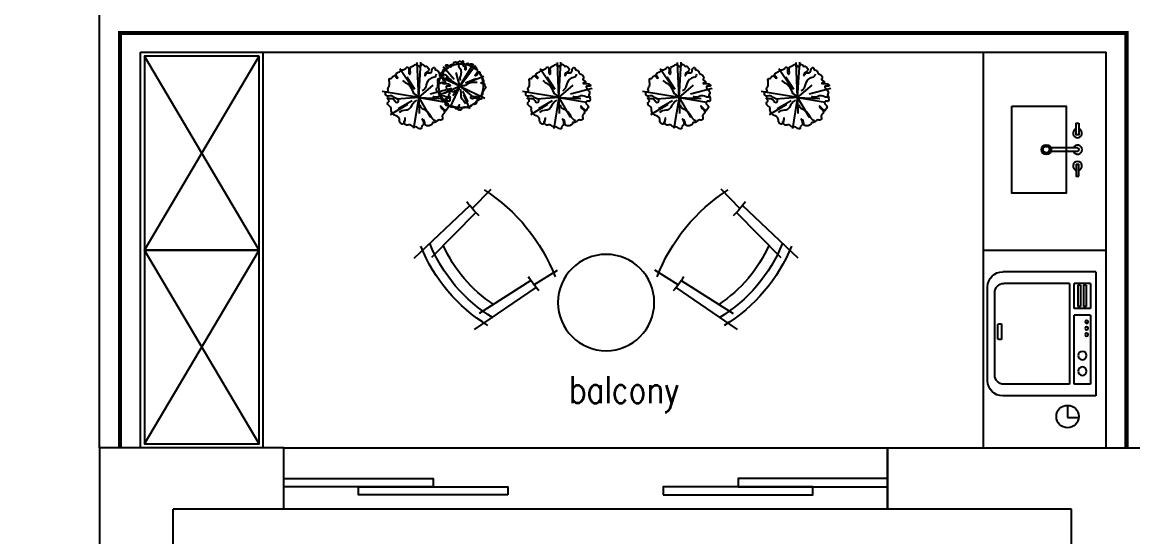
# Model space of a CAD drawing. Header units: millimetres. Extents: x -77055 to 331180, y -861586 to -491011.
# Drawn here: x -31261 to -25833, y -827785 to -825269 of the extents above; entities that cross this region are included whole.
import ezdxf

# ---------------------------------------------------------------- set-up
doc = ezdxf.new("R2010")
doc.units = ezdxf.units.MM
doc.header["$PDMODE"] = 3
doc.linetypes.add('M-HIDDEN', pattern=[1.875, 1.25, -0.625])
for name, color, linetype in [('250', 250, 'Continuous'), ('5', 5, 'Continuous'), ('IDS-FIXT', 31, 'Continuous'), ('IEM-18Norm', 30, 'Continuous'), ('IFF-PLANTS', 86, 'Continuous'), ('JP-高位家具', 1, 'Continuous'), ('PUB_TEXT', 7, 'Continuous')]:
    doc.layers.add(name, color=color, linetype=linetype)
doc.styles.add('_SIMPLEX', font='SIMPLEX.shx', dxfattribs={"width": 0.8})
doc.styles.add('DIM', font='simhei.ttf', dxfattribs={"width": 0.8})
doc.dimstyles.new('1-50', dxfattribs={"dimscale": 50, "dimtxt": 5, "dimasz": 1, "dimexe": 1, "dimexo": 0.1, "dimgap": 0.5, "dimtad": 1, "dimdec": 0, "dimdsep": 46, "dimtxsty": 'DIM', "dimblk": 'ARCHTICK', "dimcen": 4, "dimdle": 1, "dimclrd": 3, "dimclre": 3, "dimclrt": 1, "dimadec": 0, "dimazin": 0, "dimtfac": 1, "dimtdec": 0, "dimtmove": 2, "dimatfit": 3, "dimldrblk": 'DOT', "dimfxl": 15, "dimfxlon": 1, "dimarcsym": 0})

# ---------------------------------------------------------------- blocks, each defined once
blk = doc.blocks.new('TREE')
at = {"color": 0, "linetype": 'ByBlock'}
for p, q in [((0, 0), (-426, 453)), ((-14, 124), (-37, 392)), ((-28, 553), (-9, 216)), ((1, -2), (-184, 326)), ((-2, -2), (384, 367)), ((0, 0), (-500, -310)), ((0, 0), (-473, -365)), ((0, 0), (-35, -318)), ((0, 0), (227, 147)), ((0, 0), (381, 26)), ((0, 0), (325, -339)), ((0, 0), (223, -298)), ((-580, -11), (-189, -11)), ((-146, -21), (-393, -29)), ((189, -548), (66, -191))]:
    blk.add_line(p, q, dxfattribs=at)
for points in [[(-533, 172, 0.048549), (-538, 162, 0.190472), (-538, 152, -0.10101), (-534, 136, 0.307962), (-529, 126, 0.265853), (-522, 125, -0.124573), (-499, 128, -0.175417), (-471, 113, -0.55537), (-474, 103, -0.151111), (-493, 103, 0.037801), (-513, 108, 0.126958), (-522, 108, 0.229316), (-545, 84, 0.16988), (-545, 59, -0.10766), (-541, 26, 0.160613), (-535, -45, -0.11842), (-527, -95, -0.101826), (-531, -107, 0.641425), (-505, -139, 0.023709), (-443, -97, -0.264906), (-413, -93, -0.527356), (-410, -108, -0.115062), (-453, -136, 0.153737), (-493, -166, 0.227692), (-497, -195, -0.107046), (-494, -249, 0.304489), (-478, -282, 0.118537), (-445, -292, -0.24455), (-417, -310, -0.401226), (-423, -336, 0.516312), (-423, -369, 0.207858), (-395, -376, -0.205707), (-373, -381, 0.042292), (-366, -398, 0.27872), (-293, -406, 0.371124), (-277, -369, -0.162146), (-276, -332, -0.092503), (-254, -296, -0.92822), (-245, -302, 0.045097), (-264, -338, 0.271844), (-261, -356, -0.045638), (-237, -394, -0.351087), (-245, -437, 0.267635), (-276, -481, 0.456302), (-255, -503, 0.224849), (-239, -495, -0.702819), (-221, -501, 0.36667), (-167, -517, -0.306593), (-116, -526, 0.365707), (-41, -531, 0.229267), (-32, -515, -0.531538), (-16, -505, 0.038694), (27, -520, 0.546027), (39, -510, 0.008428), (32, -472, -1.045168), (37, -471, 0.024954), (85, -536, 0.277631), (132, -553, 0.618575), (136, -539, 0.07332), (112, -501, -0.264636), (108, -484, -0.283668), (151, -475, 0.151544), (216, -478, 0.263252), (240, -456, -0.276965), (266, -432, -0.00619), (307, -424, 0.292035), (342, -392, 0.386467), (334, -377, -0.479561), (328, -327, -0.347201), (364, -322, 0.24097), (407, -324, 0.319278), (424, -297, -0.256097), (439, -262, 0.599235), (437, -247, 0.047891), (392, -236, -0.010419), (332, -226, -1.343777), (334, -221, -0.207946), (408, -227, 0.33552), (447, -221, 0.15502), (468, -176, -0.317336), (499, -144, 0.33213), (532, -107, 0.295355), (520, -83, -0.3785), (502, -32, 0.22719), (500, 14, 0.002774), (486, 38, -0.340727), (489, 58, 0.192143), (500, 81, 0.191783), (474, 155, 0.399061), (419, 160, -0.281864), (340, 151, -0.778653), (341, 160, 0.05714), (390, 169, 0.298226), (428, 213, -0.213147), (451, 252, 0.598277), (448, 281, 0.136008), (413, 299, -0.239617), (383, 322, 0.225446), (329, 367, -0.274678), (282, 414, 0.625959), (207, 429, -0.077436), (161, 385, -1.722769), (161, 389, 0.182225), (191, 427, -0.220662), (213, 451, 0.440558), (221, 473, 0.255848), (180, 500, 0.203833), (140, 487, -0.381368), (42, 488, 0.289099), (-77, 508, 0.098536), (-107, 488, -0.37499), (-148, 485, 0.295657), (-212, 490, 0.325049), (-226, 463, -0.444778), (-241, 442, -0.072527), (-280, 445, 0.724317), (-286, 435, 0.036145), (-225, 376, 0.245611), (-185, 367, -0.314344), (-138, 351, -0.471362), (-150, 307, -0.328571), (-187, 315, 0.165469), (-233, 341, -0.289587), (-308, 411, 0.485494), (-358, 433, 0.37279), (-379, 377, -0.569082), (-398, 355, 0.406999), (-425, 335, -0.196889), (-455, 288, -0.049165), (-529, 245, 0.519447), (-535, 215, -0.377457), (-533, 172, 3.957934)], [(15, 56, -0.10196), (60, 209, 0.275224), (55, 302, -0.168848), (27, 414, -2.224984)], [(-390, 62, -0.036231), (-288, 26, 0.185457), (-162, 20, -0.211068), (-43, 9, 0.149215), (0, 0, -8.760448)], [(487, -11, 0.172133), (370, 10, -0.196086), (205, 48, 0.316741), (120, 48, -11.613477)], [(-159, -464, 0.391732), (-139, -392, -0.180788), (-149, -315, -0.13994), (-84, -199, 0.260432), (-59, -111, -0.869243)], [(295, -451, 0.133517), (268, -402, 0.059364), (224, -366, -0.223064), (177, -290, 0.236418), (120, -204, -0.461399)]]:
    blk.add_lwpolyline(points, format="xyb", dxfattribs=at)
blk = doc.blocks.new('A$C54042851')
at = {"layer": 'PUB_TEXT', "color": 5, "style": '_SIMPLEX', "width": 0.8}
blk.add_text(' balcony', height=133.33, rotation=360, dxfattribs=at).set_placement((-88.6, 6250.8))
blk = doc.blocks.new('A$C3FA61304')
at = {"color": 251}
for p, q in [((444.2, 610.8), (87.7, 610.8)), ((444.2, 63.6), (444.2, 610.8)), ((470.8, 610.8), (470.8, 235.7)), ((559.3, 610.8), (470.8, 610.8)), ((559.3, 235.7), (559.3, 610.8)), ((38.2, 561.3), (38.2, 113.1)), ((55, 363.5, -1341.1), (55, 287.3, -1341.1)), ((76, 368.4, -1341.1), (60, 368.4, -1341.1)), ((76, 282.3, -1341.1), (76, 368.4, -1341.1)), ((60, 282.3, -1341.1), (76, 282.3, -1341.1)), ((559.3, 235.7), (470.8, 235.7)), ((470.8, 200.2), (470.8, 63.6)), ((559.3, 200.2), (470.8, 200.2)), ((504.5, 189.6, -1341.1), (489.4, 189.6, -1341.1)), ((489.4, 72.6, -1341.1), (489.4, 189.6, -1341.1)), ((504.5, 72.6, -1341.1), (504.5, 189.6, -1341.1)), ((520.8, 72.6, -1341.1), (520.8, 189.6, -1341.1)), ((535.9, 189.6, -1341.1), (520.8, 189.6, -1341.1)), ((535.9, 72.6, -1341.1), (535.9, 189.6, -1341.1)), ((559.3, 63.6), (559.3, 200.2)), ((444.2, 63.6), (87.7, 63.6)), ((559.3, 63.6), (470.8, 63.6)), ((504.5, 72.6, -1341.1), (489.4, 72.6, -1341.1)), ((535.9, 72.6, -1341.1), (520.8, 72.6, -1341.1))]:
    blk.add_line(p, q, dxfattribs=at)
for centre, radius in [((514.4, 539.7, -1341.1), 23.1), ((514.4, 455.4, -1341.1), 23.1), ((537.5, 341.7, -1341.1), 8.22), ((537.5, 307, -1341.1), 8.22), ((537.5, 272.5, -1341.1), 8.22)]:
    blk.add_circle(centre, radius, dxfattribs=at)
for centre, radius, start, end in [((87.7, 561.3), 49.5, 90, 180), ((60, 363.5, -1341.1), 4.95, 90, 180), ((60, 287.3, -1341.1), 4.95, 180, 270), ((87.7, 113.1), 49.5, 180, 270)]:
    blk.add_arc(centre, radius, start, end, dxfattribs=at)
at = {"layer": 'IDS-FIXT', "ltscale": 3}
for p, q in [((586.7, 674.4), (82.5, 674.4)), ((586.7, 0), (586.7, 674.4)), ((0, 591.9), (0, 82.5)), ((586.7, 0), (82.5, 0))]:
    blk.add_line(p, q, dxfattribs=at)
for centre, start, end in [((82.5, 591.9), 90, 180), ((82.5, 82.5), 180, 270)]:
    blk.add_arc(centre, 82.5, start, end, dxfattribs=at)
blk = doc.blocks.new('941RFD')
at = {"color": 2}
for p, q in [((40964.1, 8549.6), (40841.5, 8549.6)), ((40964.1, 8532.5), (40841.5, 8532.5))]:
    blk.add_line(p, q, dxfattribs=at)
for points in [[(40643.5, 8754.1), (40909.2, 8754.1), (40909.2, 8327.7), (40643.5, 8327.7)], [(40970.7, 8670.7), (40970.7, 8613.1), (40959.1, 8613.1), (40959.1, 8670.7)], [(40970.7, 8411.4), (40970.7, 8469), (40959.1, 8469), (40959.1, 8411.4)]]:
    blk.add_lwpolyline(points, close=True, dxfattribs=at)
for radius in [24, 16]:
    blk.add_circle((40812.4, 8540.9), radius, dxfattribs=at)
for centre, radius, start, end in [((40964.9, 8621), 22, 105.2764, 74.7237), ((40841.5, 8541), 8.57, 90, 270), ((40964.9, 8541), 22, 202.9179, 157.0821), ((40964.1, 8541), 8.57, 270, 90), ((40964.9, 8461), 22, 285.2764, 254.7237)]:
    blk.add_arc(centre, radius, start, end, dxfattribs=at)
blk = doc.blocks.new('gf')
at = {"color": 2}
for p, q in [((97402.7, -12710.4), (97767.1, -12960.6)), ((98963.9, -12710.4), (98599.5, -12960.6)), ((97737.2, -13001.2), (97428.9, -12805.6)), ((98629.4, -13001.2), (98937.8, -12805.6)), ((97754.8, -12976.5), (97893.9, -13063.1)), ((98611.8, -12976.5), (98472.7, -13063.1)), ((97044, -13134.5), (97373.6, -13447)), ((97409.4, -13406.3), (97146.5, -13138.2)), ((98957.2, -13406.3), (99220.1, -13138.2)), ((99322.7, -13134.5), (98993, -13447)), ((97388.9, -13428.7), (97501.2, -13545.1)), ((98977.7, -13428.7), (98865.4, -13545.1))]:
    blk.add_line(p, q, dxfattribs=at)
blk.add_circle((98183.3, -12871.1), 286, dxfattribs=at)
for centre, radius, start, end in [((97992.1, -13570.2), 979.1, 121.39456, 158.20371), ((97971.9, -13551.4), 897.2, 120.80504, 158.52965), ((98394.8, -13551.4), 897.2, 21.47035, 59.19496), ((98374.5, -13570.2), 979.1, 21.79629, 58.60544), ((98287.9, -13376.5), 666.5, 139.04441, 148.07053), ((98078.7, -13376.5), 666.5, 31.92947, 40.95559), ((96878, -12636.3), 1075, 302.74243, 338.89503), ((99488.6, -12636.3), 1075, 201.10497, 237.25757), ((97891.5, -13866.5), 666.5, 133.97975, 143.33469), ((98475.2, -13866.5), 666.5, 36.66531, 46.02025)]:
    blk.add_arc(centre, radius, start, end, dxfattribs=at)
at = {"color": 1}
for centre, start, end in [((97971.9, -13551.4), 123.47844, 155.65785), ((98394.8, -13551.4), 24.34215, 56.52156)]:
    blk.add_arc(centre, 829, start, end, dxfattribs=at)
blk = doc.blocks.new('_ArchTick')
at = {"color": 0, "linetype": 'ByBlock', "const_width": 0.15}
blk.add_lwpolyline([(-0.5, -0.5), (0.5, 0.5)], dxfattribs=at)
blk = doc.blocks.new('*D694')
at = {"layer": '250', "color": 3, "lineweight": -2}
for p, q in [((-22966, -598402.7), (-22966, -598742.7)), ((-23716, -598452.7), (-22916, -598452.7)), ((-23716, -598692.7), (-22916, -598692.7)), ((-56080, -832290.3), (-56080, -832608.3)), ((-55400, -832290.3), (-55400, -832608.3)), ((-56130, -832558.3), (-55350, -832558.3))]:
    blk.add_line(p, q, dxfattribs=at)
at = {"layer": 'Defpoints', "color": 0}
for p in [(-24189.4, -598452.7), (-24429.4, -598692.7), (-22966, -598692.7), (-56080, -832285.3), (-55400, -832285.3), (-55400, -832558.3)]:
    blk.add_point(p, dxfattribs=at)
at = {"layer": '250', "color": 3, "lineweight": -2, "xscale": 50, "yscale": 50, "zscale": 50}
for p, rotation in [((-22966, -598452.7), 90), ((-22966, -598692.7), 270), ((-56080, -832558.3), 180)]:
    blk.add_blockref('_ArchTick', p, dxfattribs=dict(at, rotation=rotation))
blk.add_blockref('_ArchTick', (-55400, -832558.3), dxfattribs=at)
at = {"layer": '250', "color": 1, "insert": (-22778.5, -598874), "char_height": 250, "attachment_point": 5, "rotation": 90, "style": 'DIM'}
blk.add_mtext('240', dxfattribs=at)
at = {"layer": '250', "color": 1, "insert": (-55740, -832406.9), "char_height": 250, "attachment_point": 5, "style": 'DIM'}
blk.add_mtext('680', dxfattribs=at)
blk = doc.blocks.new('_Dot')
at = {"color": 0, "linetype": 'ByBlock', "lineweight": -2}
blk.add_line((-0.5, 0), (-1, 0), dxfattribs=at)
at = {"color": 0, "linetype": 'ByBlock', "const_width": 0.5}
blk.add_lwpolyline([(-0.25, 0, 1), (0.25, 0, 1)], format="xyb", close=True, dxfattribs=at)
blk = doc.blocks.new('*D695')
at = {"layer": '250', "color": 3, "lineweight": -2}
for p, q in [((-22966, -598642.7), (-22966, -602622.7)), ((-23716, -598692.7), (-22916, -598692.7)), ((-23716, -602572.7), (-22916, -602572.7)), ((-55400, -832205.3), (-55400, -831841.5)), ((-54840, -832205.3), (-54840, -831841.5)), ((-55450, -831891.5), (-54790, -831891.5))]:
    blk.add_line(p, q, dxfattribs=at)
at = {"layer": 'Defpoints', "color": 0}
for p in [(-24429.4, -598692.7), (-24429.4, -602572.7), (-22966, -602572.7), (-54840, -831891.5), (-55400, -832210.3), (-54840, -832210.3)]:
    blk.add_point(p, dxfattribs=at)
at = {"layer": '250', "color": 3, "lineweight": -2, "xscale": 50, "yscale": 50, "zscale": 50}
for p, rotation in [((-22966, -598692.7), 90), ((-22966, -602572.7), 270), ((-55400, -831891.5), 180)]:
    blk.add_blockref('_ArchTick', p, dxfattribs=dict(at, rotation=rotation))
blk.add_blockref('_ArchTick', (-54840, -831891.5), dxfattribs=at)
at = {"layer": '250', "color": 1, "insert": (-23117.4, -600632.7), "char_height": 250, "attachment_point": 5, "rotation": 90, "style": 'DIM'}
blk.add_mtext('3880', dxfattribs=at)
at = {"layer": '250', "color": 1, "insert": (-55120, -831740.1), "char_height": 250, "attachment_point": 5, "style": 'DIM'}
blk.add_mtext('560', dxfattribs=at)
blk = doc.blocks.new('*D696')
at = {"layer": '250', "color": 3, "lineweight": -2}
for p, q in [((-22966, -602522.7), (-22966, -602762.7)), ((-23716, -602572.7), (-22916, -602572.7)), ((-23716, -602712.7), (-22916, -602712.7)), ((-52530, -835904.9), (-52530, -835104.9)), ((-50065, -835904.9), (-50065, -835104.9)), ((-52580, -835154.9), (-50015, -835154.9))]:
    blk.add_line(p, q, dxfattribs=at)
at = {"layer": 'Defpoints', "color": 0}
for p in [(-24429.4, -602572.7), (-24429.4, -602712.7), (-22966, -602712.7), (-50065, -835154.9), (-52530, -836025.3), (-50065, -836025.3)]:
    blk.add_point(p, dxfattribs=at)
at = {"layer": '250', "color": 3, "lineweight": -2, "xscale": 50, "yscale": 50, "zscale": 50}
for p, rotation in [((-22966, -602572.7), 90), ((-22966, -602712.7), 270), ((-52530, -835154.9), 180)]:
    blk.add_blockref('_ArchTick', p, dxfattribs=dict(at, rotation=rotation))
blk.add_blockref('_ArchTick', (-50065, -835154.9), dxfattribs=at)
at = {"layer": '250', "color": 1, "insert": (-23167.7, -602642.7), "char_height": 250, "attachment_point": 5, "rotation": 90, "style": 'DIM'}
blk.add_mtext('140', dxfattribs=at)
at = {"layer": '250', "color": 1, "insert": (-51297.5, -835004.9), "char_height": 250, "attachment_point": 5, "style": 'DIM'}
blk.add_mtext('2465', dxfattribs=at)

msp = doc.modelspace()

# ---------------------------------------------------------------- linework, layer by layer
at = {"layer": '250', "color": 2}
for p, q in [((-30882.4, -827350.3), (-30882.4, -825215.3)), ((-30682.4, -827350.3), (-30682.4, -825415.3)), ((-30682.4, -825415.3), (-25962.4, -825415.3)), ((-30082.4, -827350.3), (-30082.4, -825415.3)), ((-25962.4, -827350.3), (-25962.4, -825415.3))]:
    msp.add_line(p, q, dxfattribs=at)
at = {"layer": '250', "color": 1}
for p, q in [((-26562.4, -827350.3), (-26562.4, -825415.3)), ((-26562.4, -826382.8), (-25962.4, -826382.8))]:
    msp.add_line(p, q, dxfattribs=at)
at = {"layer": '250', "color": 7}
for p, q in [((-26151.5, -827142.1), (-26151.5, -827202.1)), ((-26151.5, -827202.1), (-26096.8, -827202.1)), ((-30682.4, -827350.3), (-30882.4, -827350.3)), ((-30882.4, -827350.3), (-30882.4, -835360.3)), ((-29982.4, -827350.3), (-30682.4, -827350.3)), ((-29982.4, -827650.3), (-29982.4, -827350.3)), ((-27032.4, -827650.3), (-27032.4, -827350.3)), ((-27032.4, -827350.3), (-25962.4, -827350.3)), ((-25962.4, -827350.3), (-24917.4, -827350.3)), ((-30522.4, -834530.3), (-30522.4, -827650.3)), ((-29982.4, -827650.3), (-30522.4, -827650.3)), ((-26132.4, -827650.3), (-27032.4, -827650.3)), ((-26132.4, -831085.3), (-26132.4, -827650.3))]:
    msp.add_line(p, q, dxfattribs=at)
at = {"layer": '250', "color": 1, "const_width": 20}
msp.add_lwpolyline([(-30782.4, -827350.3), (-30782.4, -825321.8), (-25863.6, -825321.8), (-25863.6, -827350.3)], dxfattribs=at)
at = {"layer": '250', "color": 1}
msp.add_lwpolyline([(-30102.4, -825435.3), (-30662.4, -825435.3), (-30662.4, -827330.3), (-30102.4, -827330.3)], close=True, dxfattribs=at)
at = {"layer": '250', "color": 8}
for points in [[(-30662.4, -827330.3), (-30102.4, -826382.8), (-30662.4, -826382.8), (-30102.4, -825435.3)], [(-30102.4, -827330.3), (-30662.4, -826382.8), (-30102.4, -826382.8), (-30662.4, -825435.3)]]:
    msp.add_lwpolyline(points, dxfattribs=at)
at = {"layer": '250', "color": 251}
msp.add_lwpolyline([(-27032.4, -827350.3), (-27032.4, -827650.3), (-29982.4, -827650.3), (-29982.4, -827350.3)], close=True, dxfattribs=at)
at = {"layer": '250', "color": 2}
for points in [[(-29252.4, -827540.3), (-29982.4, -827540.3), (-29982.4, -827500.3), (-29252.4, -827500.3)], [(-27762.4, -827540.3), (-27032.4, -827540.3), (-27032.4, -827500.3), (-27762.4, -827500.3)], [(-28887.4, -827580.3), (-29617.4, -827580.3), (-29617.4, -827540.3), (-28887.4, -827540.3)], [(-28127.4, -827580.3), (-27397.4, -827580.3), (-27397.4, -827540.3), (-28127.4, -827540.3)]]:
    msp.add_lwpolyline(points, close=True, dxfattribs=at)
at = {"layer": '250', "color": 7}
msp.add_circle((-26151.5, -827197.1), 55, dxfattribs=at)
at = {"layer": 'IEM-18Norm', "linetype": 'M-HIDDEN', "ltscale": 0.2}
msp.add_circle((-29116.2, -825580), 108.3, dxfattribs=at)

# ---------------------------------------------------------------- block references
at = {"color": 0}
msp.add_blockref('941RFD', (-67068.1, -834432.8), dxfattribs=at)
at = {"color": 2, "ltscale": 100}
msp.add_blockref('A$C54042851', (-28574.2, -833382.8), dxfattribs=at)
at = {"layer": '5', "xscale": -0.9000000000014551, "yscale": 0.900000000000091, "zscale": 0.9, "rotation": 180}
msp.add_blockref('A$C3FA61304', (-26542.4, -826489), dxfattribs=at)
at = {"layer": 'IFF-PLANTS'}
for p, xscale, yscale, zscale, rotation in [((-29322.9, -825636.8), -0.2900516158564656, 0.2900516158493701, 0.2900516158536585, 124.2149886194116), ((-29121.7, -825581.7), 0.2175387118850137, 0.2175387118972139, 0.2175387118902439, 201.1796316250686), ((-28637.9, -825636.8), -0.2900516158564656, 0.2900516158493701, 0.2900516158536585, 124.2149886194116), ((-28050.7, -825636.8), -0.2900516158564656, 0.2900516158493701, 0.2900516158536585, 124.2149886194116), ((-27471.1, -825636.8), -0.2900516158564656, 0.2900516158493701, 0.2900516158536585, 124.2149886194116)]:
    msp.add_blockref('TREE', p, dxfattribs=dict(at, xscale=xscale, yscale=yscale, zscale=zscale, rotation=rotation))
at = {"layer": 'JP-高位家具', "color": 7, "xscale": -0.823283999983687, "yscale": 0.8232840000043211, "zscale": 0.8232839999999999, "rotation": 180}
msp.add_blockref('gf', (-109239.7, -837236), dxfattribs=at)

# ---------------------------------------------------------------- dimensions: what is measured, and where the dimension line sits
at = {"layer": '250', "color": 7}
for base, p1, p2, picture, middle in [((-22966, -598692.7), (-24189.4, -598452.7), (-24429.4, -598692.7), '*D694', (-22778.5, -598874)), ((-22966, -602712.7), (-24429.4, -602572.7), (-24429.4, -602712.7), '*D696', (-23167.7, -602642.7))]:
    dim = msp.add_linear_dim(base=base, p1=p1, p2=p2, angle=270, dimstyle='1-50', dxfattribs=at)
    dim.commit()
    dim.dimension.update_dxf_attribs({"geometry": picture, "text_midpoint": middle, "dimtype": 160})
at = {"layer": '250', "color": 2}
dim = msp.add_linear_dim(base=(-55400, -832558.3), p1=(-56080, -832285.3), p2=(-55400, -832285.3), dimstyle='1-50', dxfattribs=at)
dim.commit()
dim.dimension.update_dxf_attribs({"geometry": '*D694', "text_midpoint": (-55740, -832406.9)})
at = {"layer": '250', "color": 7}
dim = msp.add_linear_dim(base=(-22966, -602572.7), p1=(-24429.4, -598692.7), p2=(-24429.4, -602572.7), angle=270, dimstyle='1-50', dxfattribs=at)
dim.commit()
dim.dimension.update_dxf_attribs({"geometry": '*D695', "text_midpoint": (-23117.4, -600632.7)})

doc.saveas('drawing.dxf')
